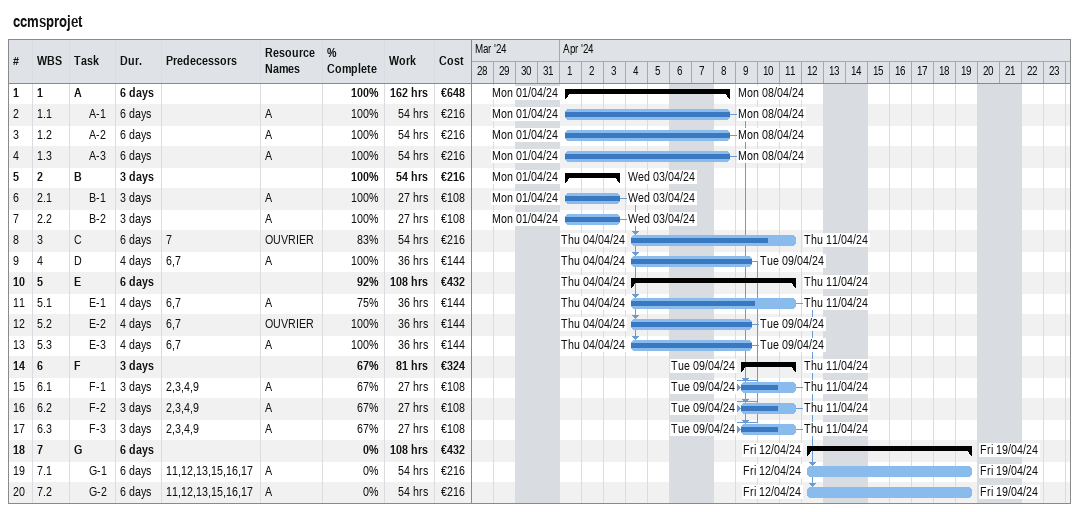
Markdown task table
ccmsprojet

| ID | WBS | Task | Duration | Start | Finish | Predecessors | Resources | % complete | Work (h) | Cost (€) |
|---|---|---|---|---|---|---|---|---|---|---|
| 1 | 1 | **A** | 6d | 2024-04-01 | 2024-04-08 |  |  | 100 | 162 | 648 |
| 2 | 1.1 | A-1 | 6d | 2024-04-01 | 2024-04-08 |  | A | 100 | 54 | 216 |
| 3 | 1.2 | A-2 | 6d | 2024-04-01 | 2024-04-08 |  | A | 100 | 54 | 216 |
| 4 | 1.3 | A-3 | 6d | 2024-04-01 | 2024-04-08 |  | A | 100 | 54 | 216 |
| 5 | 2 | **B** | 3d | 2024-04-01 | 2024-04-03 |  |  | 100 | 54 | 216 |
| 6 | 2.1 | B-1 | 3d | 2024-04-01 | 2024-04-03 |  | A | 100 | 27 | 108 |
| 7 | 2.2 | B-2 | 3d | 2024-04-01 | 2024-04-03 |  | A | 100 | 27 | 108 |
| 8 | 3 | C | 6d | 2024-04-04 | 2024-04-11 | 7 | OUVRIER | 83 | 54 | 216 |
| 9 | 4 | D | 4d | 2024-04-04 | 2024-04-09 | 6, 7 | A | 100 | 36 | 144 |
| 10 | 5 | **E** | 6d | 2024-04-04 | 2024-04-11 |  |  | 92 | 108 | 432 |
| 11 | 5.1 | E-1 | 4d | 2024-04-04 | 2024-04-11 | 6, 7 | A | 75 | 36 | 144 |
| 12 | 5.2 | E-2 | 4d | 2024-04-04 | 2024-04-09 | 6, 7 | OUVRIER | 100 | 36 | 144 |
| 13 | 5.3 | E-3 | 4d | 2024-04-04 | 2024-04-09 | 6, 7 | A | 100 | 36 | 144 |
| 14 | 6 | **F** | 3d | 2024-04-09 | 2024-04-11 |  |  | 67 | 81 | 324 |
| 15 | 6.1 | F-1 | 3d | 2024-04-09 | 2024-04-11 | 2, 3, 4, 9 | A | 67 | 27 | 108 |
| 16 | 6.2 | F-2 | 3d | 2024-04-09 | 2024-04-11 | 2, 3, 4, 9 | A | 67 | 27 | 108 |
| 17 | 6.3 | F-3 | 3d | 2024-04-09 | 2024-04-11 | 2, 3, 4, 9 | A | 67 | 27 | 108 |
| 18 | 7 | **G** | 6d | 2024-04-12 | 2024-04-19 |  |  | 0 | 108 | 432 |
| 19 | 7.1 | G-1 | 6d | 2024-04-12 | 2024-04-19 | 11, 12, 13, 15, 16, 17 | A | 0 | 54 | 216 |
| 20 | 7.2 | G-2 | 6d | 2024-04-12 | 2024-04-19 | 11, 12, 13, 15, 16, 17 | A | 0 | 54 | 216 |
